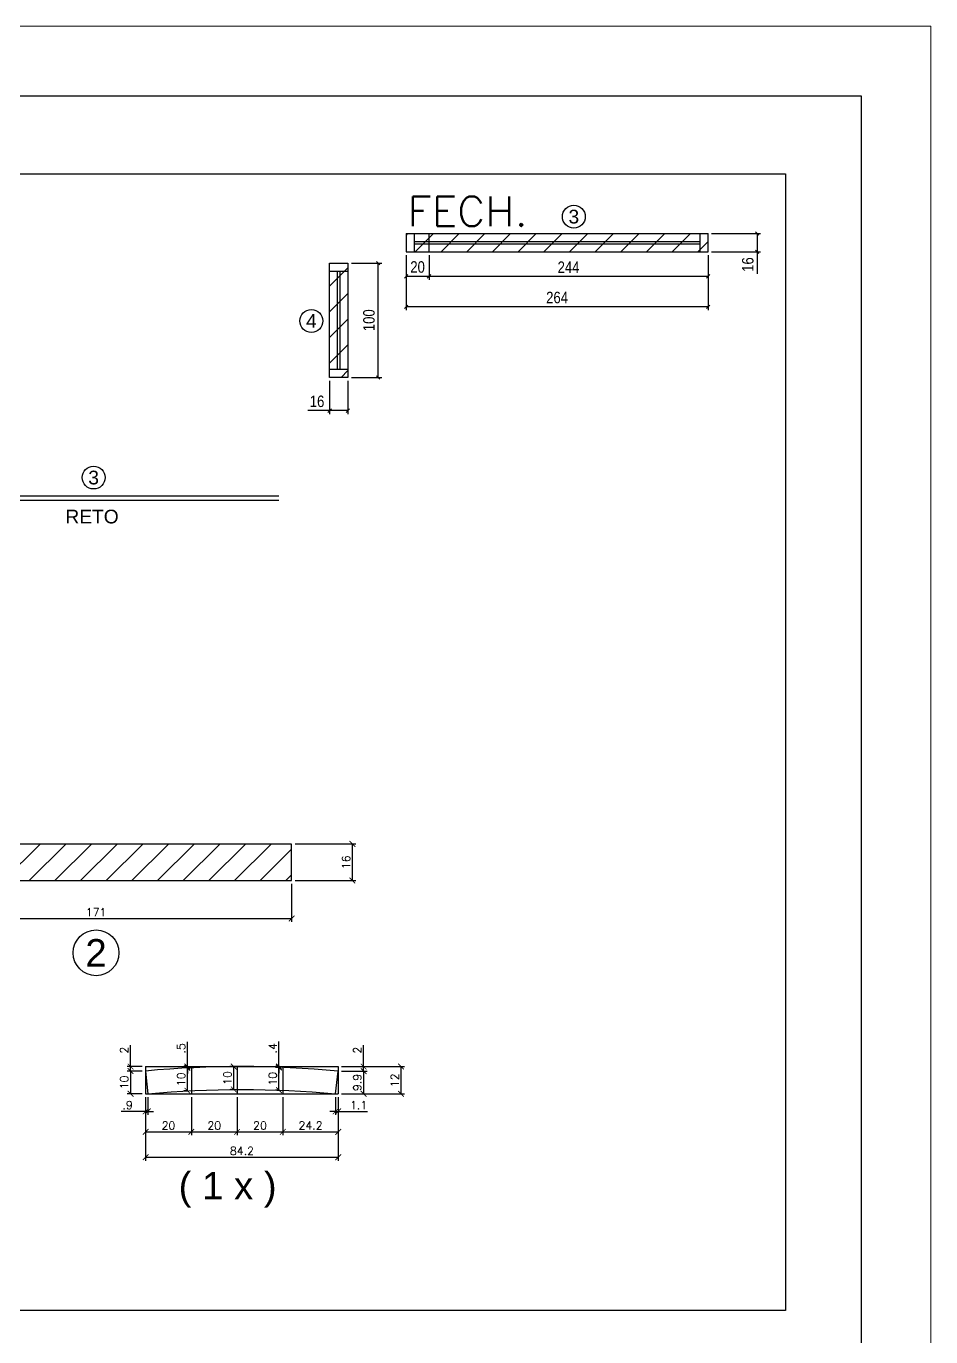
# Model space of a CAD drawing. Extents: x 4150 to 8661, y -614 to 3008.
# Drawn here: x 7870 to 8661, y 1861 to 3008 of the extents above; entities that cross this region are included whole.
import ezdxf
from ezdxf.enums import TextEntityAlignment as Align

# ---------------------------------------------------------------- set-up
doc = ezdxf.new("R2010")
doc.units = 0
doc.header["$PDMODE"] = 34
for name, color, linetype in [('COTA', 241, 'Continuous'), ('Painéis', 200, 'Continuous'), ('Romaneio', 10, 'Continuous'), ('SARR_2.2x7', 40, 'Continuous')]:
    doc.layers.add(name, color=color, linetype=linetype)
for name, color, linetype, lineweight in [('FOLHA', 255, 'Continuous', 5), ('Hachura', 251, 'Continuous', 9), ('Texto Seção', 7, 'Continuous', 15)]:
    doc.layers.add(name, color=color, linetype=linetype, lineweight=lineweight)
doc.styles.add('ARIAL', font='arial.ttf')
doc.styles.add('COTA TECNICA', font='techl___.ttf', dxfattribs={"height": 10})
doc.styles.add('REGUA-120', font='ROMANS.shx', dxfattribs={"height": 15})
doc.styles.add('ROMANS', font='romans.shx')
doc.dimstyles.new('Cota Seção (2x)', dxfattribs={"dimtxt": 7, "dimasz": 5, "dimexe": 3, "dimexo": 3, "dimgap": 2, "dimtad": 3, "dimdec": 1, "dimlfac": 0.5, "dimzin": 12, "dimdsep": 46, "dimtxsty": 'ROMANS', "dimblk": 'ARCHTICK', "dimcen": 0, "dimclrd": 4, "dimclre": 4, "dimclrt": 1, "dimadec": 1, "dimazin": 3, "dimtfac": 1, "dimtdec": 1, "dimtmove": 0, "dimatfit": 3, "dimldrblk": 'OBLIQUE', "dimfxl": 1, "dimtolj": 1, "dimtzin": 12, "dimarcsym": 0})
doc.dimstyles.new('PAINEL', dxfattribs={"dimtxt": 10, "dimasz": 3, "dimexe": 3, "dimexo": 3, "dimgap": 3, "dimtad": 1, "dimdec": 1, "dimzin": 12, "dimdsep": 46, "dimtxsty": 'COTA TECNICA', "dimblk1": 'OBLIQUE', "dimblk2": 'OBLIQUE', "dimsah": 1, "dimcen": 0.9, "dimclrd": 4, "dimclre": 4, "dimclrt": 240, "dimadec": 1, "dimazin": 3, "dimtfac": 1, "dimtdec": 1, "dimtmove": 0, "dimatfit": 3, "dimfxl": 1, "dimtolj": 1, "dimtzin": 12, "dimarcsym": 0})

# ---------------------------------------------------------------- blocks, each defined once
blk = doc.blocks.new('_ArchTick')
at = {"color": 0, "linetype": 'ByBlock', "const_width": 0.15}
blk.add_lwpolyline([(-0.5, -0.5), (0.5, 0.5)], dxfattribs=at)
blk = doc.blocks.new('*D950')
at = {"layer": 'COTA', "color": 4, "lineweight": -2, "transparency": 16777216}
for p, q in [((7760.6, 2257.4), (7760.6, 2224.2)), ((8102.6, 2257.4), (8102.6, 2224.2)), ((7760.6, 2227.2), (8102.6, 2227.2))]:
    blk.add_line(p, q, dxfattribs=at)
at = {"layer": 'Defpoints', "color": 0, "transparency": 16777216}
for p in [(7760.6, 2260.4), (8102.6, 2260.4), (8102.6, 2227.2)]:
    blk.add_point(p, dxfattribs=at)
at = {"layer": 'COTA', "color": 4, "lineweight": -2, "transparency": 16777216, "xscale": 5, "yscale": 5, "zscale": 5, "rotation": 180}
blk.add_blockref('_ArchTick', (7760.6, 2227.2), dxfattribs=at)
at = {"layer": 'COTA', "color": 4, "lineweight": -2, "transparency": 16777216, "xscale": 5, "yscale": 5, "zscale": 5}
blk.add_blockref('_ArchTick', (8102.6, 2227.2), dxfattribs=at)
at = {"layer": 'COTA', "color": 1, "transparency": 16777216, "insert": (7931.6, 2232.7), "char_height": 7, "attachment_point": 5, "style": 'ROMANS'}
blk.add_mtext('\\A1;171', dxfattribs=at)
blk = doc.blocks.new('_Oblique')
at = {"color": 0, "linetype": 'ByBlock', "lineweight": -2}
blk.add_line((-0.5, -0.5), (0.5, 0.5), dxfattribs=at)
blk = doc.blocks.new('*D951')
at = {"layer": 'COTA', "color": 4, "lineweight": -2, "transparency": 16777216}
for p, q in [((8105.6, 2292.4), (8158.7, 2292.4)), ((8155.7, 2260.4), (8155.7, 2292.4)), ((8105.6, 2260.4), (8158.7, 2260.4))]:
    blk.add_line(p, q, dxfattribs=at)
at = {"layer": 'Defpoints', "color": 0, "transparency": 16777216}
for p in [(8102.6, 2292.4), (8155.7, 2292.4), (8102.6, 2260.4)]:
    blk.add_point(p, dxfattribs=at)
at = {"layer": 'COTA', "color": 4, "lineweight": -2, "transparency": 16777216, "xscale": 5, "yscale": 5, "zscale": 5}
for p, rotation in [((8155.7, 2292.4), 90), ((8155.7, 2260.4), 270)]:
    blk.add_blockref('_ArchTick', p, dxfattribs=dict(at, rotation=rotation))
at = {"layer": 'COTA', "color": 1, "transparency": 16777216, "insert": (8150.2, 2276.4), "char_height": 7, "attachment_point": 5, "rotation": 90, "style": 'ROMANS'}
blk.add_mtext('\\A1;16', dxfattribs=at)
blk = doc.blocks.new('*D954')
at = {"layer": 'COTA', "color": 4, "lineweight": -2, "transparency": 16777216}
for p, q in [((8154.8, 2800.5), (8181.3, 2800.5)), ((8178.3, 2700.5), (8178.3, 2800.5)), ((8154.8, 2700.5), (8181.3, 2700.5))]:
    blk.add_line(p, q, dxfattribs=at)
at = {"layer": 'Defpoints', "color": 0, "transparency": 16777216}
for p in [(8151.8, 2800.5), (8178.3, 2800.5), (8151.8, 2700.5)]:
    blk.add_point(p, dxfattribs=at)
at = {"layer": 'COTA', "color": 4, "lineweight": -2, "transparency": 16777216, "xscale": 3, "yscale": 3, "zscale": 3}
for p, rotation in [((8178.3, 2800.5), 90), ((8178.3, 2700.5), 270)]:
    blk.add_blockref('_Oblique', p, dxfattribs=dict(at, rotation=rotation))
at = {"layer": 'COTA', "color": 240, "transparency": 16777216, "insert": (8170.2, 2750.5), "char_height": 10, "attachment_point": 5, "rotation": 90, "style": 'COTA TECNICA'}
blk.add_mtext('\\A1;100', dxfattribs=at)
blk = doc.blocks.new('*D955')
at = {"layer": 'COTA', "color": 4, "lineweight": -2, "transparency": 16777216}
for p, q in [((8135.8, 2697.5), (8135.8, 2668.4)), ((8151.8, 2697.5), (8151.8, 2668.4)), ((8135.8, 2671.4), (8116.8, 2671.4)), ((8151.8, 2671.4), (8135.8, 2671.4))]:
    blk.add_line(p, q, dxfattribs=at)
at = {"layer": 'Defpoints', "color": 0, "transparency": 16777216}
for p in [(8135.8, 2700.5), (8151.8, 2700.5), (8135.8, 2671.4)]:
    blk.add_point(p, dxfattribs=at)
at = {"layer": 'COTA', "color": 4, "lineweight": -2, "transparency": 16777216, "xscale": 3, "yscale": 3, "zscale": 3, "rotation": 180}
blk.add_blockref('_Oblique', (8135.8, 2671.4), dxfattribs=at)
at = {"layer": 'COTA', "color": 4, "lineweight": -2, "transparency": 16777216, "xscale": 3, "yscale": 3, "zscale": 3}
blk.add_blockref('_Oblique', (8151.8, 2671.4), dxfattribs=at)
at = {"layer": 'COTA', "color": 240, "transparency": 16777216, "insert": (8124.8, 2679.5), "char_height": 10, "attachment_point": 5, "style": 'COTA TECNICA'}
blk.add_mtext('\\A1;16', dxfattribs=at)
blk = doc.blocks.new('*D956')
at = {"layer": 'COTA', "color": 4, "lineweight": -2, "transparency": 16777216}
for p, q in [((8202.7, 2807.3), (8202.7, 2759.2)), ((8466.7, 2807.3), (8466.7, 2759.2)), ((8466.7, 2762.2), (8202.7, 2762.2))]:
    blk.add_line(p, q, dxfattribs=at)
at = {"layer": 'Defpoints', "color": 0, "transparency": 16777216}
for p in [(8202.7, 2810.3), (8466.7, 2810.3), (8202.7, 2762.2)]:
    blk.add_point(p, dxfattribs=at)
at = {"layer": 'COTA', "color": 4, "lineweight": -2, "transparency": 16777216, "xscale": 3, "yscale": 3, "zscale": 3, "rotation": 180}
blk.add_blockref('_Oblique', (8202.7, 2762.2), dxfattribs=at)
at = {"layer": 'COTA', "color": 4, "lineweight": -2, "transparency": 16777216, "xscale": 3, "yscale": 3, "zscale": 3}
blk.add_blockref('_Oblique', (8466.7, 2762.2), dxfattribs=at)
at = {"layer": 'COTA', "color": 240, "transparency": 16777216, "insert": (8334.7, 2770.3), "char_height": 10, "attachment_point": 5, "style": 'COTA TECNICA'}
blk.add_mtext('\\A1;264', dxfattribs=at)
blk = doc.blocks.new('*D957')
at = {"layer": 'COTA', "color": 4, "lineweight": -2, "transparency": 16777216}
for p, q in [((8469.7, 2826.3), (8512.6, 2826.3)), ((8509.6, 2826.3), (8509.6, 2810.3)), ((8469.7, 2810.3), (8512.6, 2810.3)), ((8509.6, 2810.3), (8509.6, 2791.2))]:
    blk.add_line(p, q, dxfattribs=at)
at = {"layer": 'Defpoints', "color": 0, "transparency": 16777216}
for p in [(8466.7, 2826.3), (8466.7, 2810.3), (8509.6, 2810.3)]:
    blk.add_point(p, dxfattribs=at)
at = {"layer": 'COTA', "color": 4, "lineweight": -2, "transparency": 16777216, "xscale": 3, "yscale": 3, "zscale": 3}
for p, rotation in [((8509.6, 2826.3), 90), ((8509.6, 2810.3), 270)]:
    blk.add_blockref('_Oblique', p, dxfattribs=dict(at, rotation=rotation))
at = {"layer": 'COTA', "color": 240, "transparency": 16777216, "insert": (8501.5, 2799.2), "char_height": 10, "attachment_point": 5, "rotation": 90, "style": 'COTA TECNICA'}
blk.add_mtext('\\A1;16', dxfattribs=at)
blk = doc.blocks.new('*D958')
at = {"layer": 'COTA', "color": 4, "lineweight": -2, "transparency": 16777216}
for p, q in [((8202.7, 2807.3), (8202.7, 2785.9)), ((8222.7, 2807.3), (8222.7, 2785.9)), ((8202.7, 2788.9), (8222.7, 2788.9))]:
    blk.add_line(p, q, dxfattribs=at)
at = {"layer": 'Defpoints', "color": 0, "transparency": 16777216}
for p in [(8202.7, 2810.3), (8222.7, 2810.3), (8222.7, 2788.9)]:
    blk.add_point(p, dxfattribs=at)
at = {"layer": 'COTA', "color": 4, "lineweight": -2, "transparency": 16777216, "xscale": 3, "yscale": 3, "zscale": 3, "rotation": 180}
blk.add_blockref('_Oblique', (8202.7, 2788.9), dxfattribs=at)
at = {"layer": 'COTA', "color": 4, "lineweight": -2, "transparency": 16777216, "xscale": 3, "yscale": 3, "zscale": 3}
blk.add_blockref('_Oblique', (8222.7, 2788.9), dxfattribs=at)
at = {"layer": 'COTA', "color": 240, "transparency": 16777216, "insert": (8212.7, 2797), "char_height": 10, "attachment_point": 5, "style": 'COTA TECNICA'}
blk.add_mtext('\\A1;20', dxfattribs=at)
blk = doc.blocks.new('*D959')
at = {"layer": 'COTA', "color": 4, "lineweight": -2, "transparency": 16777216}
for p, q in [((8222.7, 2807.3), (8222.7, 2785.9)), ((8466.7, 2807.3), (8466.7, 2785.9)), ((8222.7, 2788.9), (8466.7, 2788.9))]:
    blk.add_line(p, q, dxfattribs=at)
at = {"layer": 'Defpoints', "color": 0, "transparency": 16777216}
for p in [(8222.7, 2810.3), (8466.7, 2810.3), (8466.7, 2788.9)]:
    blk.add_point(p, dxfattribs=at)
at = {"layer": 'COTA', "color": 4, "lineweight": -2, "transparency": 16777216, "xscale": 3, "yscale": 3, "zscale": 3, "rotation": 180}
blk.add_blockref('_Oblique', (8222.7, 2788.9), dxfattribs=at)
at = {"layer": 'COTA', "color": 4, "lineweight": -2, "transparency": 16777216, "xscale": 3, "yscale": 3, "zscale": 3}
blk.add_blockref('_Oblique', (8466.7, 2788.9), dxfattribs=at)
at = {"layer": 'COTA', "color": 240, "transparency": 16777216, "insert": (8344.7, 2796.9), "char_height": 10, "attachment_point": 5, "style": 'COTA TECNICA'}
blk.add_mtext('\\A1;244', dxfattribs=at)
blk = doc.blocks.new('*D868')
at = {"layer": 'COTA', "color": 4, "lineweight": -2, "transparency": 16777216}
for p, q in [((7974.9, 2070.9), (7974.9, 2015.4)), ((8143.3, 2070.9), (8143.3, 2015.4)), ((7974.9, 2018.4), (8143.3, 2018.4))]:
    blk.add_line(p, q, dxfattribs=at)
at = {"layer": 'Defpoints', "color": 0, "transparency": 16777216}
for p in [(7974.9, 2073.9), (8143.3, 2073.9), (8143.3, 2018.4)]:
    blk.add_point(p, dxfattribs=at)
at = {"layer": 'COTA', "color": 4, "lineweight": -2, "transparency": 16777216, "xscale": 5, "yscale": 5, "zscale": 5, "rotation": 180}
blk.add_blockref('_ArchTick', (7974.9, 2018.4), dxfattribs=at)
at = {"layer": 'COTA', "color": 4, "lineweight": -2, "transparency": 16777216, "xscale": 5, "yscale": 5, "zscale": 5}
blk.add_blockref('_ArchTick', (8143.3, 2018.4), dxfattribs=at)
at = {"layer": 'COTA', "color": 1, "transparency": 16777216, "insert": (8059.1, 2023.9), "char_height": 7, "attachment_point": 5, "style": 'ROMANS'}
blk.add_mtext('\\A1;84.2', dxfattribs=at)
blk = doc.blocks.new('*D869')
at = {"layer": 'COTA', "color": 4, "lineweight": -2, "transparency": 16777216}
for p, q in [((7974.9, 2070.9), (7974.9, 2055.5)), ((7976.8, 2070.9), (7976.8, 2055.5)), ((7974.9, 2058.5), (7953.6, 2058.5)), ((7976.8, 2058.5), (7974.9, 2058.5)), ((7976.8, 2058.5), (7981.8, 2058.5))]:
    blk.add_line(p, q, dxfattribs=at)
at = {"layer": 'Defpoints', "color": 0, "transparency": 16777216}
for p in [(7974.9, 2073.9), (7976.8, 2073.9), (7974.9, 2058.5)]:
    blk.add_point(p, dxfattribs=at)
at = {"layer": 'COTA', "color": 4, "lineweight": -2, "transparency": 16777216, "xscale": 5, "yscale": 5, "zscale": 5}
blk.add_blockref('_ArchTick', (7974.9, 2058.5), dxfattribs=at)
at = {"layer": 'COTA', "color": 4, "lineweight": -2, "transparency": 16777216, "xscale": 5, "yscale": 5, "zscale": 5, "rotation": 180}
blk.add_blockref('_ArchTick', (7976.8, 2058.5), dxfattribs=at)
at = {"layer": 'COTA', "color": 1, "transparency": 16777216, "insert": (7959.2, 2064), "char_height": 7, "attachment_point": 5, "style": 'ROMANS'}
blk.add_mtext('\\A1;.9', dxfattribs=at)
blk = doc.blocks.new('*D870')
at = {"layer": 'COTA', "color": 4, "lineweight": -2, "transparency": 16777216}
for p, q in [((8141, 2070.9), (8141, 2055.5)), ((8143.3, 2070.9), (8143.3, 2055.5)), ((8141, 2058.5), (8136, 2058.5)), ((8141, 2058.5), (8143.3, 2058.5)), ((8143.3, 2058.5), (8168.9, 2058.5))]:
    blk.add_line(p, q, dxfattribs=at)
at = {"layer": 'Defpoints', "color": 0, "transparency": 16777216}
for p in [(8141, 2073.9), (8143.3, 2073.9), (8143.3, 2058.5)]:
    blk.add_point(p, dxfattribs=at)
at = {"layer": 'COTA', "color": 4, "lineweight": -2, "transparency": 16777216, "xscale": 5, "yscale": 5, "zscale": 5}
blk.add_blockref('_ArchTick', (8141, 2058.5), dxfattribs=at)
at = {"layer": 'COTA', "color": 4, "lineweight": -2, "transparency": 16777216, "xscale": 5, "yscale": 5, "zscale": 5, "rotation": 180}
blk.add_blockref('_ArchTick', (8143.3, 2058.5), dxfattribs=at)
at = {"layer": 'COTA', "color": 1, "transparency": 16777216, "insert": (8161.1, 2064), "char_height": 7, "attachment_point": 5, "style": 'ROMANS'}
blk.add_mtext('\\A1;1.1', dxfattribs=at)
blk = doc.blocks.new('*D871')
at = {"layer": 'COTA', "color": 4, "lineweight": -2, "transparency": 16777216}
for p, q in [((7974.9, 2070.9), (7974.9, 2037.6)), ((8014.9, 2070.9), (8014.9, 2037.6)), ((7974.9, 2040.6), (8014.9, 2040.6))]:
    blk.add_line(p, q, dxfattribs=at)
at = {"layer": 'Defpoints', "color": 0, "transparency": 16777216}
for p in [(7974.9, 2073.9), (8014.9, 2073.9), (8014.9, 2040.6)]:
    blk.add_point(p, dxfattribs=at)
at = {"layer": 'COTA', "color": 4, "lineweight": -2, "transparency": 16777216, "xscale": 5, "yscale": 5, "zscale": 5, "rotation": 180}
blk.add_blockref('_ArchTick', (7974.9, 2040.6), dxfattribs=at)
at = {"layer": 'COTA', "color": 4, "lineweight": -2, "transparency": 16777216, "xscale": 5, "yscale": 5, "zscale": 5}
blk.add_blockref('_ArchTick', (8014.9, 2040.6), dxfattribs=at)
at = {"layer": 'COTA', "color": 1, "transparency": 16777216, "insert": (7994.9, 2046.1), "char_height": 7, "attachment_point": 5, "style": 'ROMANS'}
blk.add_mtext('\\A1;20', dxfattribs=at)
blk = doc.blocks.new('*D872')
at = {"layer": 'COTA', "color": 4, "lineweight": -2, "transparency": 16777216}
for p, q in [((8014.9, 2070.9), (8014.9, 2037.6)), ((8054.9, 2070.9), (8054.9, 2037.6)), ((8014.9, 2040.6), (8054.9, 2040.6))]:
    blk.add_line(p, q, dxfattribs=at)
at = {"layer": 'Defpoints', "color": 0, "transparency": 16777216}
for p in [(8014.9, 2073.9), (8054.9, 2073.9), (8054.9, 2040.6)]:
    blk.add_point(p, dxfattribs=at)
at = {"layer": 'COTA', "color": 4, "lineweight": -2, "transparency": 16777216, "xscale": 5, "yscale": 5, "zscale": 5, "rotation": 180}
blk.add_blockref('_ArchTick', (8014.9, 2040.6), dxfattribs=at)
at = {"layer": 'COTA', "color": 4, "lineweight": -2, "transparency": 16777216, "xscale": 5, "yscale": 5, "zscale": 5}
blk.add_blockref('_ArchTick', (8054.9, 2040.6), dxfattribs=at)
at = {"layer": 'COTA', "color": 1, "transparency": 16777216, "insert": (8034.9, 2046.1), "char_height": 7, "attachment_point": 5, "style": 'ROMANS'}
blk.add_mtext('\\A1;20', dxfattribs=at)
blk = doc.blocks.new('*D873')
at = {"layer": 'COTA', "color": 4, "lineweight": -2, "transparency": 16777216}
for p, q in [((8054.9, 2070.9), (8054.9, 2037.6)), ((8094.9, 2070.9), (8094.9, 2037.6)), ((8054.9, 2040.6), (8094.9, 2040.6))]:
    blk.add_line(p, q, dxfattribs=at)
at = {"layer": 'Defpoints', "color": 0, "transparency": 16777216}
for p in [(8054.9, 2073.9), (8094.9, 2073.9), (8094.9, 2040.6)]:
    blk.add_point(p, dxfattribs=at)
at = {"layer": 'COTA', "color": 4, "lineweight": -2, "transparency": 16777216, "xscale": 5, "yscale": 5, "zscale": 5, "rotation": 180}
blk.add_blockref('_ArchTick', (8054.9, 2040.6), dxfattribs=at)
at = {"layer": 'COTA', "color": 4, "lineweight": -2, "transparency": 16777216, "xscale": 5, "yscale": 5, "zscale": 5}
blk.add_blockref('_ArchTick', (8094.9, 2040.6), dxfattribs=at)
at = {"layer": 'COTA', "color": 1, "transparency": 16777216, "insert": (8074.9, 2046.1), "char_height": 7, "attachment_point": 5, "style": 'ROMANS'}
blk.add_mtext('\\A1;20', dxfattribs=at)
blk = doc.blocks.new('*D874')
at = {"layer": 'COTA', "color": 4, "lineweight": -2, "transparency": 16777216}
for p, q in [((8094.9, 2070.9), (8094.9, 2037.6)), ((8143.3, 2070.9), (8143.3, 2037.6)), ((8094.9, 2040.6), (8143.3, 2040.6))]:
    blk.add_line(p, q, dxfattribs=at)
at = {"layer": 'Defpoints', "color": 0, "transparency": 16777216}
for p in [(8094.9, 2073.9), (8143.3, 2073.9), (8143.3, 2040.6)]:
    blk.add_point(p, dxfattribs=at)
at = {"layer": 'COTA', "color": 4, "lineweight": -2, "transparency": 16777216, "xscale": 5, "yscale": 5, "zscale": 5, "rotation": 180}
blk.add_blockref('_ArchTick', (8094.9, 2040.6), dxfattribs=at)
at = {"layer": 'COTA', "color": 4, "lineweight": -2, "transparency": 16777216, "xscale": 5, "yscale": 5, "zscale": 5}
blk.add_blockref('_ArchTick', (8143.3, 2040.6), dxfattribs=at)
at = {"layer": 'COTA', "color": 1, "transparency": 16777216, "insert": (8119.1, 2046.1), "char_height": 7, "attachment_point": 5, "style": 'ROMANS'}
blk.add_mtext('\\A1;24.2', dxfattribs=at)
blk = doc.blocks.new('*D875')
at = {"layer": 'COTA', "color": 4, "lineweight": -2, "transparency": 16777216}
for p, q in [((7971.9, 2093.8), (7958.7, 2093.8)), ((7961.7, 2093.8), (7961.7, 2073.9)), ((7971.9, 2073.9), (7958.7, 2073.9))]:
    blk.add_line(p, q, dxfattribs=at)
at = {"layer": 'Defpoints', "color": 0, "transparency": 16777216}
for p in [(7974.9, 2093.8), (7961.7, 2073.9), (7974.9, 2073.9)]:
    blk.add_point(p, dxfattribs=at)
at = {"layer": 'COTA', "color": 4, "lineweight": -2, "transparency": 16777216, "xscale": 5, "yscale": 5, "zscale": 5}
for p, rotation in [((7961.7, 2093.8), 90), ((7961.7, 2073.9), 270)]:
    blk.add_blockref('_ArchTick', p, dxfattribs=dict(at, rotation=rotation))
at = {"layer": 'COTA', "color": 1, "transparency": 16777216, "insert": (7956.2, 2083.8), "char_height": 7, "attachment_point": 5, "rotation": 90, "style": 'ROMANS'}
blk.add_mtext('\\A1;10', dxfattribs=at)
blk = doc.blocks.new('*D876')
at = {"layer": 'COTA', "color": 4, "lineweight": -2, "transparency": 16777216}
for p, q in [((7961.7, 2097.7), (7961.7, 2116.4)), ((7971.9, 2097.7), (7958.7, 2097.7)), ((7971.9, 2093.8), (7958.7, 2093.8)), ((7961.7, 2093.8), (7961.7, 2097.7)), ((7961.7, 2093.8), (7961.7, 2088.8))]:
    blk.add_line(p, q, dxfattribs=at)
at = {"layer": 'Defpoints', "color": 0, "transparency": 16777216}
for p in [(7961.7, 2097.7), (7974.9, 2097.7), (7974.9, 2093.8)]:
    blk.add_point(p, dxfattribs=at)
at = {"layer": 'COTA', "color": 4, "lineweight": -2, "transparency": 16777216, "xscale": 5, "yscale": 5, "zscale": 5}
for p, rotation in [((7961.7, 2097.7), 270), ((7961.7, 2093.8), 90)]:
    blk.add_blockref('_ArchTick', p, dxfattribs=dict(at, rotation=rotation))
at = {"layer": 'COTA', "color": 1, "transparency": 16777216, "insert": (7956.2, 2112.1), "char_height": 7, "attachment_point": 5, "rotation": 90, "style": 'ROMANS'}
blk.add_mtext('\\A1;2', dxfattribs=at)
blk = doc.blocks.new('*D877')
at = {"layer": 'COTA', "color": 4, "lineweight": -2, "transparency": 16777216}
for p, q in [((8011.9, 2096.6), (8008.4, 2096.6)), ((8011.4, 2076.6), (8011.4, 2096.6)), ((8011.9, 2076.6), (8008.4, 2076.6))]:
    blk.add_line(p, q, dxfattribs=at)
at = {"layer": 'Defpoints', "color": 0, "transparency": 16777216}
for p in [(8011.4, 2096.6), (8014.9, 2096.6), (8014.9, 2076.6)]:
    blk.add_point(p, dxfattribs=at)
at = {"layer": 'COTA', "color": 4, "lineweight": -2, "transparency": 16777216, "xscale": 5, "yscale": 5, "zscale": 5}
for p, rotation in [((8011.4, 2096.6), 90), ((8011.4, 2076.6), 270)]:
    blk.add_blockref('_ArchTick', p, dxfattribs=dict(at, rotation=rotation))
at = {"layer": 'COTA', "color": 1, "transparency": 16777216, "insert": (8005.9, 2086.6), "char_height": 7, "attachment_point": 5, "rotation": 90, "style": 'ROMANS'}
blk.add_mtext('\\A1;10', dxfattribs=at)
blk = doc.blocks.new('*D878')
at = {"layer": 'COTA', "color": 4, "lineweight": -2, "transparency": 16777216}
for p, q in [((8011.4, 2097.7), (8011.4, 2119.4)), ((8011.9, 2097.7), (8008.4, 2097.7)), ((8011.9, 2096.6), (8008.4, 2096.6)), ((8011.4, 2096.6), (8011.4, 2097.7)), ((8011.4, 2096.6), (8011.4, 2091.6))]:
    blk.add_line(p, q, dxfattribs=at)
at = {"layer": 'Defpoints', "color": 0, "transparency": 16777216}
for p in [(8011.4, 2097.7), (8014.9, 2097.7), (8014.9, 2096.6)]:
    blk.add_point(p, dxfattribs=at)
at = {"layer": 'COTA', "color": 4, "lineweight": -2, "transparency": 16777216, "xscale": 5, "yscale": 5, "zscale": 5}
for p, rotation in [((8011.4, 2097.7), 270), ((8011.4, 2096.6), 90)]:
    blk.add_blockref('_ArchTick', p, dxfattribs=dict(at, rotation=rotation))
at = {"layer": 'COTA', "color": 1, "transparency": 16777216, "insert": (8005.9, 2113.6), "char_height": 7, "attachment_point": 5, "rotation": 90, "style": 'ROMANS'}
blk.add_mtext('\\A1;.5', dxfattribs=at)
blk = doc.blocks.new('*D879')
at = {"layer": 'COTA', "color": 4, "lineweight": -2, "transparency": 16777216}
for p, q in [((8051.9, 2097.7), (8049, 2097.7)), ((8052, 2077.7), (8052, 2097.7)), ((8051.9, 2077.7), (8049, 2077.7))]:
    blk.add_line(p, q, dxfattribs=at)
at = {"layer": 'Defpoints', "color": 0, "transparency": 16777216}
for p in [(8052, 2097.7), (8054.9, 2097.7), (8054.9, 2077.7)]:
    blk.add_point(p, dxfattribs=at)
at = {"layer": 'COTA', "color": 4, "lineweight": -2, "transparency": 16777216, "xscale": 5, "yscale": 5, "zscale": 5}
for p, rotation in [((8052, 2097.7), 90), ((8052, 2077.7), 270)]:
    blk.add_blockref('_ArchTick', p, dxfattribs=dict(at, rotation=rotation))
at = {"layer": 'COTA', "color": 1, "transparency": 16777216, "insert": (8046.5, 2087.7), "char_height": 7, "attachment_point": 5, "rotation": 90, "style": 'ROMANS'}
blk.add_mtext('\\A1;10', dxfattribs=at)
blk = doc.blocks.new('*D880')
at = {"layer": 'COTA', "color": 4, "lineweight": -2, "transparency": 16777216}
for p, q in [((8091.9, 2097), (8088.5, 2097)), ((8091.5, 2077), (8091.5, 2097)), ((8091.9, 2077), (8088.5, 2077))]:
    blk.add_line(p, q, dxfattribs=at)
at = {"layer": 'Defpoints', "color": 0, "transparency": 16777216}
for p in [(8091.5, 2097), (8094.9, 2097), (8094.9, 2077)]:
    blk.add_point(p, dxfattribs=at)
at = {"layer": 'COTA', "color": 4, "lineweight": -2, "transparency": 16777216, "xscale": 5, "yscale": 5, "zscale": 5}
for p, rotation in [((8091.5, 2097), 90), ((8091.5, 2077), 270)]:
    blk.add_blockref('_ArchTick', p, dxfattribs=dict(at, rotation=rotation))
at = {"layer": 'COTA', "color": 1, "transparency": 16777216, "insert": (8086, 2087), "char_height": 7, "attachment_point": 5, "rotation": 90, "style": 'ROMANS'}
blk.add_mtext('\\A1;10', dxfattribs=at)
blk = doc.blocks.new('*D881')
at = {"layer": 'COTA', "color": 4, "lineweight": -2, "transparency": 16777216}
for p, q in [((8091.5, 2097.7), (8091.5, 2119.7)), ((8091.9, 2097.7), (8088.5, 2097.7)), ((8091.9, 2097), (8088.5, 2097)), ((8091.5, 2097), (8091.5, 2097.7)), ((8091.5, 2097), (8091.5, 2092))]:
    blk.add_line(p, q, dxfattribs=at)
at = {"layer": 'Defpoints', "color": 0, "transparency": 16777216}
for p in [(8091.5, 2097.7), (8094.9, 2097.7), (8094.9, 2097)]:
    blk.add_point(p, dxfattribs=at)
at = {"layer": 'COTA', "color": 4, "lineweight": -2, "transparency": 16777216, "xscale": 5, "yscale": 5, "zscale": 5}
for p, rotation in [((8091.5, 2097.7), 270), ((8091.5, 2097), 90)]:
    blk.add_blockref('_ArchTick', p, dxfattribs=dict(at, rotation=rotation))
at = {"layer": 'COTA', "color": 1, "transparency": 16777216, "insert": (8086, 2113.7), "char_height": 7, "attachment_point": 5, "rotation": 90, "style": 'ROMANS'}
blk.add_mtext('\\A1;.4', dxfattribs=at)
blk = doc.blocks.new('*D882')
at = {"layer": 'COTA', "color": 4, "lineweight": -2, "transparency": 16777216}
for p, q in [((8146.3, 2093.7), (8168.5, 2093.7)), ((8165.5, 2093.7), (8165.5, 2073.9)), ((8146.3, 2073.9), (8168.5, 2073.9))]:
    blk.add_line(p, q, dxfattribs=at)
at = {"layer": 'Defpoints', "color": 0, "transparency": 16777216}
for p in [(8143.3, 2093.7), (8143.3, 2073.9), (8165.5, 2073.9)]:
    blk.add_point(p, dxfattribs=at)
at = {"layer": 'COTA', "color": 4, "lineweight": -2, "transparency": 16777216, "xscale": 5, "yscale": 5, "zscale": 5}
for p, rotation in [((8165.5, 2093.7), 90), ((8165.5, 2073.9), 270)]:
    blk.add_blockref('_ArchTick', p, dxfattribs=dict(at, rotation=rotation))
at = {"layer": 'COTA', "color": 1, "transparency": 16777216, "insert": (8160, 2083.8), "char_height": 7, "attachment_point": 5, "rotation": 90, "style": 'ROMANS'}
blk.add_mtext('\\A1;9.9', dxfattribs=at)
blk = doc.blocks.new('*D883')
at = {"layer": 'COTA', "color": 4, "lineweight": -2, "transparency": 16777216}
for p, q in [((8165.5, 2097.7), (8165.5, 2116.4)), ((8146.3, 2097.7), (8168.5, 2097.7)), ((8146.3, 2093.7), (8168.5, 2093.7)), ((8165.5, 2093.7), (8165.5, 2097.7)), ((8165.5, 2093.7), (8165.5, 2088.7))]:
    blk.add_line(p, q, dxfattribs=at)
at = {"layer": 'Defpoints', "color": 0, "transparency": 16777216}
for p in [(8143.3, 2097.7), (8143.3, 2093.7), (8165.5, 2097.7)]:
    blk.add_point(p, dxfattribs=at)
at = {"layer": 'COTA', "color": 4, "lineweight": -2, "transparency": 16777216, "xscale": 5, "yscale": 5, "zscale": 5}
for p, rotation in [((8165.5, 2097.7), 270), ((8165.5, 2093.7), 90)]:
    blk.add_blockref('_ArchTick', p, dxfattribs=dict(at, rotation=rotation))
at = {"layer": 'COTA', "color": 1, "transparency": 16777216, "insert": (8160, 2112.1), "char_height": 7, "attachment_point": 5, "rotation": 90, "style": 'ROMANS'}
blk.add_mtext('\\A1;2', dxfattribs=at)
blk = doc.blocks.new('*D884')
at = {"layer": 'COTA', "color": 4, "lineweight": -2, "transparency": 16777216}
for p, q in [((8146.3, 2097.7), (8201.2, 2097.7)), ((8198.2, 2097.7), (8198.2, 2073.8)), ((8146.3, 2073.8), (8201.2, 2073.8))]:
    blk.add_line(p, q, dxfattribs=at)
at = {"layer": 'Defpoints', "color": 0, "transparency": 16777216}
for p in [(8143.3, 2097.7), (8143.3, 2073.8), (8198.2, 2073.8)]:
    blk.add_point(p, dxfattribs=at)
at = {"layer": 'COTA', "color": 4, "lineweight": -2, "transparency": 16777216, "xscale": 5, "yscale": 5, "zscale": 5}
for p, rotation in [((8198.2, 2097.7), 90), ((8198.2, 2073.8), 270)]:
    blk.add_blockref('_ArchTick', p, dxfattribs=dict(at, rotation=rotation))
at = {"layer": 'COTA', "color": 1, "transparency": 16777216, "insert": (8192.7, 2085.7), "char_height": 7, "attachment_point": 5, "rotation": 90, "style": 'ROMANS'}
blk.add_mtext('\\A1;12', dxfattribs=at)

msp = doc.modelspace()

# ---------------------------------------------------------------- hatches: boundary and pattern name
at = {"layer": 'Hachura', "linetype": 'ByBlock'}
h = msp.add_hatch(dxfattribs=at)
h.set_pattern_fill('ANSI31', color=256, scale=5)
h.set_pattern_definition([(45, (0, 1132.651), (-11.22532, 11.22532), [])])
h.paths.add_polyline_path([(8135.81, 2700.49), (8151.81, 2700.49), (8151.81, 2800.49), (8135.81, 2800.49)])
h.paths.add_polyline_path([(8202.74, 2826.25), (8202.74, 2810.25), (8222.74, 2810.25), (8222.74, 2826.25)])
h.paths.add_polyline_path([(8222.74, 2826.25), (8222.74, 2810.25), (8466.74, 2810.25), (8466.74, 2826.25)])
h = msp.add_hatch(dxfattribs=at)
h.set_pattern_fill('ANSI31', color=256, scale=5)
h.paths.add_polyline_path([(7272.56, 2292.37), (7272.56, 2260.37), (7760.56, 2260.37), (7760.56, 2292.37)])
h.paths.add_polyline_path([(7760.56, 2292.37), (7760.56, 2260.37), (8102.56, 2260.37), (8102.56, 2292.37)])

# ---------------------------------------------------------------- linework, layer by layer
at = {"color": 30}
for p, q in [((4302.54, 2946.69), (8600.49, 2946.69)), ((8600.49, 2946.69), (8600.49, -552.63))]:
    msp.add_line(p, q, dxfattribs=at)
msp.add_lwpolyline([(8143.28, 2093.74, 0.0469784), (7974.91, 2093.78), (7976.78, 2073.87, -0.0468729), (8141.03, 2073.87)], format="xyb", close=True)
at = {"layer": 'COTA'}
for p, q in [((7974.91, 2097.72), (8143.28, 2097.72)), ((7974.91, 2097.72), (7974.91, 2073.87)), ((8014.91, 2097.72), (8014.91, 2073.87)), ((8054.91, 2097.72), (8054.91, 2073.87)), ((8094.91, 2097.72), (8094.91, 2073.87)), ((8143.28, 2097.72), (8143.28, 2073.87)), ((7974.91, 2073.87), (8143.28, 2073.87))]:
    msp.add_line(p, q, dxfattribs=at)
msp.add_lwpolyline([(7152.62, 2878.51), (8534.56, 2878.51), (8534.56, 1884.28), (7152.62, 1884.28)], close=True, dxfattribs=at)
at = {"layer": 'FOLHA'}
for p, q in [((4150.13, 3007.66), (8661.45, 3007.66)), ((8661.45, 3007.66), (8661.45, -613.6))]:
    msp.add_line(p, q, dxfattribs=at)
at = {"layer": 'Painéis'}
for p, q in [((8202.74, 2826.25), (8466.74, 2826.25)), ((8202.74, 2826.25), (8202.74, 2810.25)), ((8222.74, 2810.25), (8222.74, 2826.25)), ((8466.74, 2810.25), (8466.74, 2826.25)), ((8202.74, 2810.25), (8466.74, 2810.25)), ((8135.81, 2700.49), (8135.81, 2800.49)), ((8135.81, 2800.49), (8151.81, 2800.49)), ((8151.81, 2800.49), (8151.81, 2700.49)), ((8151.81, 2700.49), (8135.81, 2700.49)), ((7783.71, 2596.79), (8091.4, 2596.79)), ((7783.71, 2593.19), (8091.4, 2593.19)), ((8102.56, 2292.37), (7272.56, 2292.37)), ((8102.56, 2260.37), (8102.56, 2292.37)), ((7272.56, 2260.37), (8102.56, 2260.37))]:
    msp.add_line(p, q, dxfattribs=at)
at = {"layer": 'Romaneio', "color": 1, "linetype": 'ByBlock'}
for centre, radius in [((8349.33, 2841.09), 10), ((8119.84, 2749.85), 10), ((7929.43, 2612.9), 10), ((7931.56, 2197.21), 20)]:
    msp.add_circle(centre, radius, dxfattribs=at)
at = {"layer": 'SARR_2.2x7'}
for p, q in [((8209.74, 2826.25), (8209.74, 2810.25)), ((8459.74, 2810.25), (8459.74, 2826.25)), ((8209.74, 2819.25), (8459.74, 2819.25)), ((8209.74, 2817.25), (8459.74, 2817.25)), ((8135.81, 2793.49), (8151.81, 2793.49)), ((8142.81, 2707.49), (8142.81, 2793.49)), ((8144.81, 2793.49), (8144.81, 2707.49)), ((8151.81, 2707.49), (8135.81, 2707.49))]:
    msp.add_line(p, q, dxfattribs=at)

# ---------------------------------------------------------------- texts
at = {"layer": 'Romaneio', "color": 255, "linetype": 'ByBlock', "style": 'ARIAL'}
for s, height, p in [('3', 12, (8349.33, 2841.09)), ('4', 12, (8119.84, 2749.85)), ('3', 12, (7929.43, 2612.9)), ('RETO', 12, (7928.06, 2578.77)), ('2', 24, (7931.56, 2197.21)), ('( 1 x )', 24, (8046.61, 1993.52))]:
    msp.add_text(s, height=height, dxfattribs=at).set_placement(p, align=Align.MIDDLE_CENTER)
at = {"layer": 'Texto Seção', "style": 'REGUA-120', "width": 1.05}
msp.add_text('FECH.', height=26, dxfattribs=at).set_placement((8203.95, 2832.68))

# ---------------------------------------------------------------- dimensions: what is measured, and where the dimension line sits
at = {"layer": 'COTA'}
for base, p1, p2, dimstyle, picture, middle in [((8509.56, 2810.25), (8466.74, 2826.25), (8466.74, 2810.25), 'PAINEL', '*D957', (8501.46, 2799.24)), ((8178.29, 2800.49), (8151.81, 2700.49), (8151.81, 2800.49), 'PAINEL', '*D954', (8170.19, 2750.49)), ((8155.73, 2292.37), (8102.56, 2260.37), (8102.56, 2292.37), 'Cota Seção (2x)', '*D951', (8150.23, 2276.37)), ((7961.65, 2097.72), (7974.91, 2093.78), (7974.91, 2097.72), 'Cota Seção (2x)', '*D876', (7956.15, 2112.05)), ((8011.38, 2097.72), (8014.91, 2096.64), (8014.91, 2097.72), 'Cota Seção (2x)', '*D878', (8005.88, 2113.55)), ((8091.54, 2097.72), (8094.91, 2097), (8094.91, 2097.72), 'Cota Seção (2x)', '*D881', (8086.04, 2113.72)), ((8165.49, 2097.72), (8143.28, 2093.74), (8143.28, 2097.72), 'Cota Seção (2x)', '*D883', (8159.99, 2112.05)), ((8011.38, 2096.64), (8014.91, 2076.61), (8014.91, 2096.64), 'Cota Seção (2x)', '*D877', (8005.88, 2086.63)), ((8052.02, 2097.72), (8054.91, 2077.71), (8054.91, 2097.72), 'Cota Seção (2x)', '*D879', (8046.52, 2087.71)), ((8091.54, 2097), (8094.91, 2076.98), (8094.91, 2097), 'Cota Seção (2x)', '*D880', (8086.04, 2086.99)), ((8198.23, 2073.77), (8143.28, 2097.72), (8143.28, 2073.77), 'Cota Seção (2x)', '*D884', (8192.73, 2085.74)), ((7961.65, 2073.87), (7974.91, 2093.78), (7974.91, 2073.87), 'Cota Seção (2x)', '*D875', (7956.15, 2083.82)), ((8165.49, 2073.87), (8143.28, 2093.74), (8143.28, 2073.87), 'Cota Seção (2x)', '*D882', (8159.99, 2083.81))]:
    dim = msp.add_linear_dim(base=base, p1=p1, p2=p2, angle=90, dimstyle=dimstyle, dxfattribs=at)
    dim.commit()
    dim.dimension.update_dxf_attribs({"geometry": picture, "text_midpoint": middle})
for base, p1, p2, dimstyle, picture, middle in [((8202.74, 2762.22), (8466.74, 2810.25), (8202.74, 2810.25), 'PAINEL', '*D956', (8334.74, 2770.32)), ((8135.81, 2671.37), (8151.81, 2700.49), (8135.81, 2700.49), 'PAINEL', '*D955', (8124.8, 2679.47)), ((8102.56, 2227.21), (7760.56, 2260.37), (8102.56, 2260.37), 'Cota Seção (2x)', '*D950', (7931.56, 2232.71)), ((7974.91, 2058.54), (7976.78, 2073.87), (7974.91, 2073.87), 'Cota Seção (2x)', '*D869', (7959.24, 2064.04)), ((8143.28, 2018.42), (7974.91, 2073.87), (8143.28, 2073.87), 'Cota Seção (2x)', '*D868', (8059.09, 2023.92)), ((8014.91, 2040.57), (7974.91, 2073.87), (8014.91, 2073.87), 'Cota Seção (2x)', '*D871', (7994.91, 2046.07)), ((8143.28, 2058.54), (8141.03, 2073.87), (8143.28, 2073.87), 'Cota Seção (2x)', '*D870', (8161.11, 2064.04))]:
    dim = msp.add_linear_dim(base=base, p1=p1, p2=p2, dimstyle=dimstyle, dxfattribs=at)
    dim.commit()
    dim.dimension.update_dxf_attribs({"geometry": picture, "text_midpoint": middle})
dim = msp.add_linear_dim(base=(8222.74, 2788.85), p1=(8202.74, 2810.25), p2=(8222.74, 2810.25), dimstyle='PAINEL', dxfattribs=at)
dim.commit()
dim.dimension.update_dxf_attribs({"geometry": '*D958', "text_midpoint": (8212.74, 2788.85), "dimtype": 160})
for base, p1, p2, dimstyle, picture, middle in [((8466.74, 2788.85), (8222.74, 2810.25), (8466.74, 2810.25), 'PAINEL', '*D959', (8344.74, 2796.92)), ((8054.91, 2040.57), (8014.91, 2073.87), (8054.91, 2073.87), 'Cota Seção (2x)', '*D872', (8034.91, 2046.07)), ((8094.91, 2040.57), (8054.91, 2073.87), (8094.91, 2073.87), 'Cota Seção (2x)', '*D873', (8074.91, 2046.07)), ((8143.28, 2040.57), (8094.91, 2073.87), (8143.28, 2073.87), 'Cota Seção (2x)', '*D874', (8119.09, 2046.07))]:
    dim = msp.add_linear_dim(base=base, p1=p1, p2=p2, dimstyle=dimstyle, override={"dimtmove": 1}, dxfattribs=at)
    dim.commit()
    dim.dimension.update_dxf_attribs({"geometry": picture, "text_midpoint": middle})

doc.saveas('drawing.dxf')
